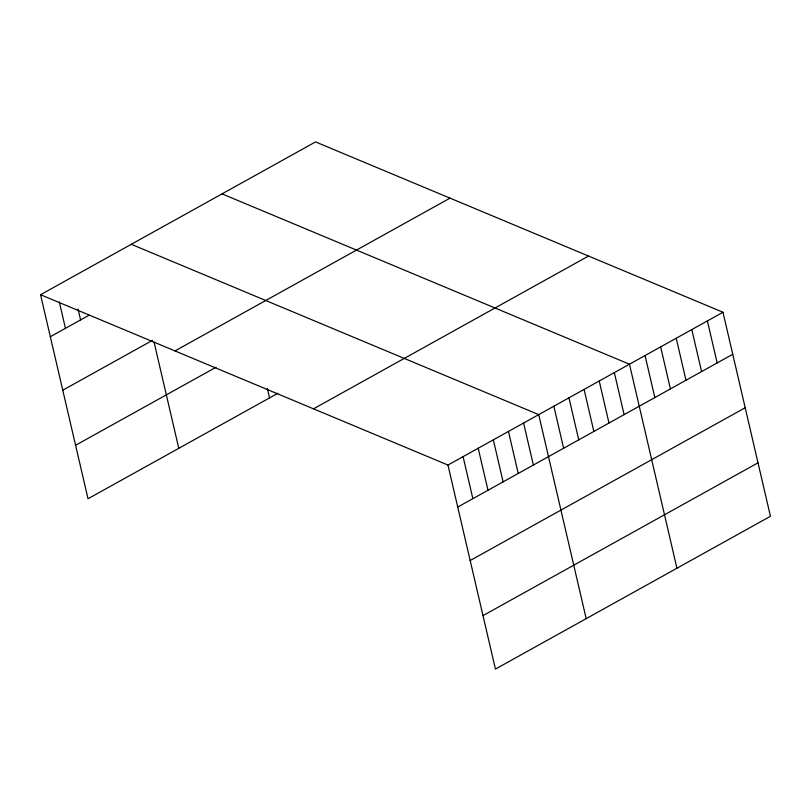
<?xml version="1.0" encoding="UTF-8"?>
<svg xmlns="http://www.w3.org/2000/svg" width="811" height="811" viewBox="0 0 811 811"><rect width="100%" height="100%" fill="white"/><g stroke="black" fill="none" stroke-linecap="round" stroke-linejoin="round"><path stroke-width="1.22" d="M40.55 294.717L315.56 141.925L722.976 312.255L770.45 516.283L495.44 669.075L447.956 465.048L40.55 294.717L88.024 498.745L277.849 393.284M50.333 336.737L89.22 315.124M62.771 390.203L152.448 340.377M174.994 350.92L450.004 198.137M75.585 445.28L216.04 367.251M313.512 408.835L588.522 256.053M447.956 465.048L722.976 312.255M457.739 507.068L732.749 354.275M470.177 560.523L745.187 407.74M483.001 615.61L758.011 462.828M222.062 193.88L629.468 364.21L676.942 568.227M131.301 244.293L538.717 414.624L586.191 618.651M707.385 320.913L717.167 362.933M691.803 329.57L701.586 371.59M676.222 338.228L685.994 380.258M660.641 346.895L670.413 388.915M645.049 355.553L654.832 397.572M614.343 372.614L624.125 414.634M599.217 381.008L608.99 423.038M584.092 389.412L593.865 431.432M568.967 397.816L578.74 439.836M553.842 406.22L563.615 448.24M523.592 423.028L533.364 465.048M508.467 431.432L518.239 473.452M493.341 439.836L503.114 481.856M478.206 448.24L487.989 490.26M463.081 456.644L472.864 498.664M267.326 388.398L269.536 397.907M154.09 342.222L178.785 448.321M78.069 309.123L80.583 319.929M59.304 301.915L65.458 328.333"/></g></svg>
